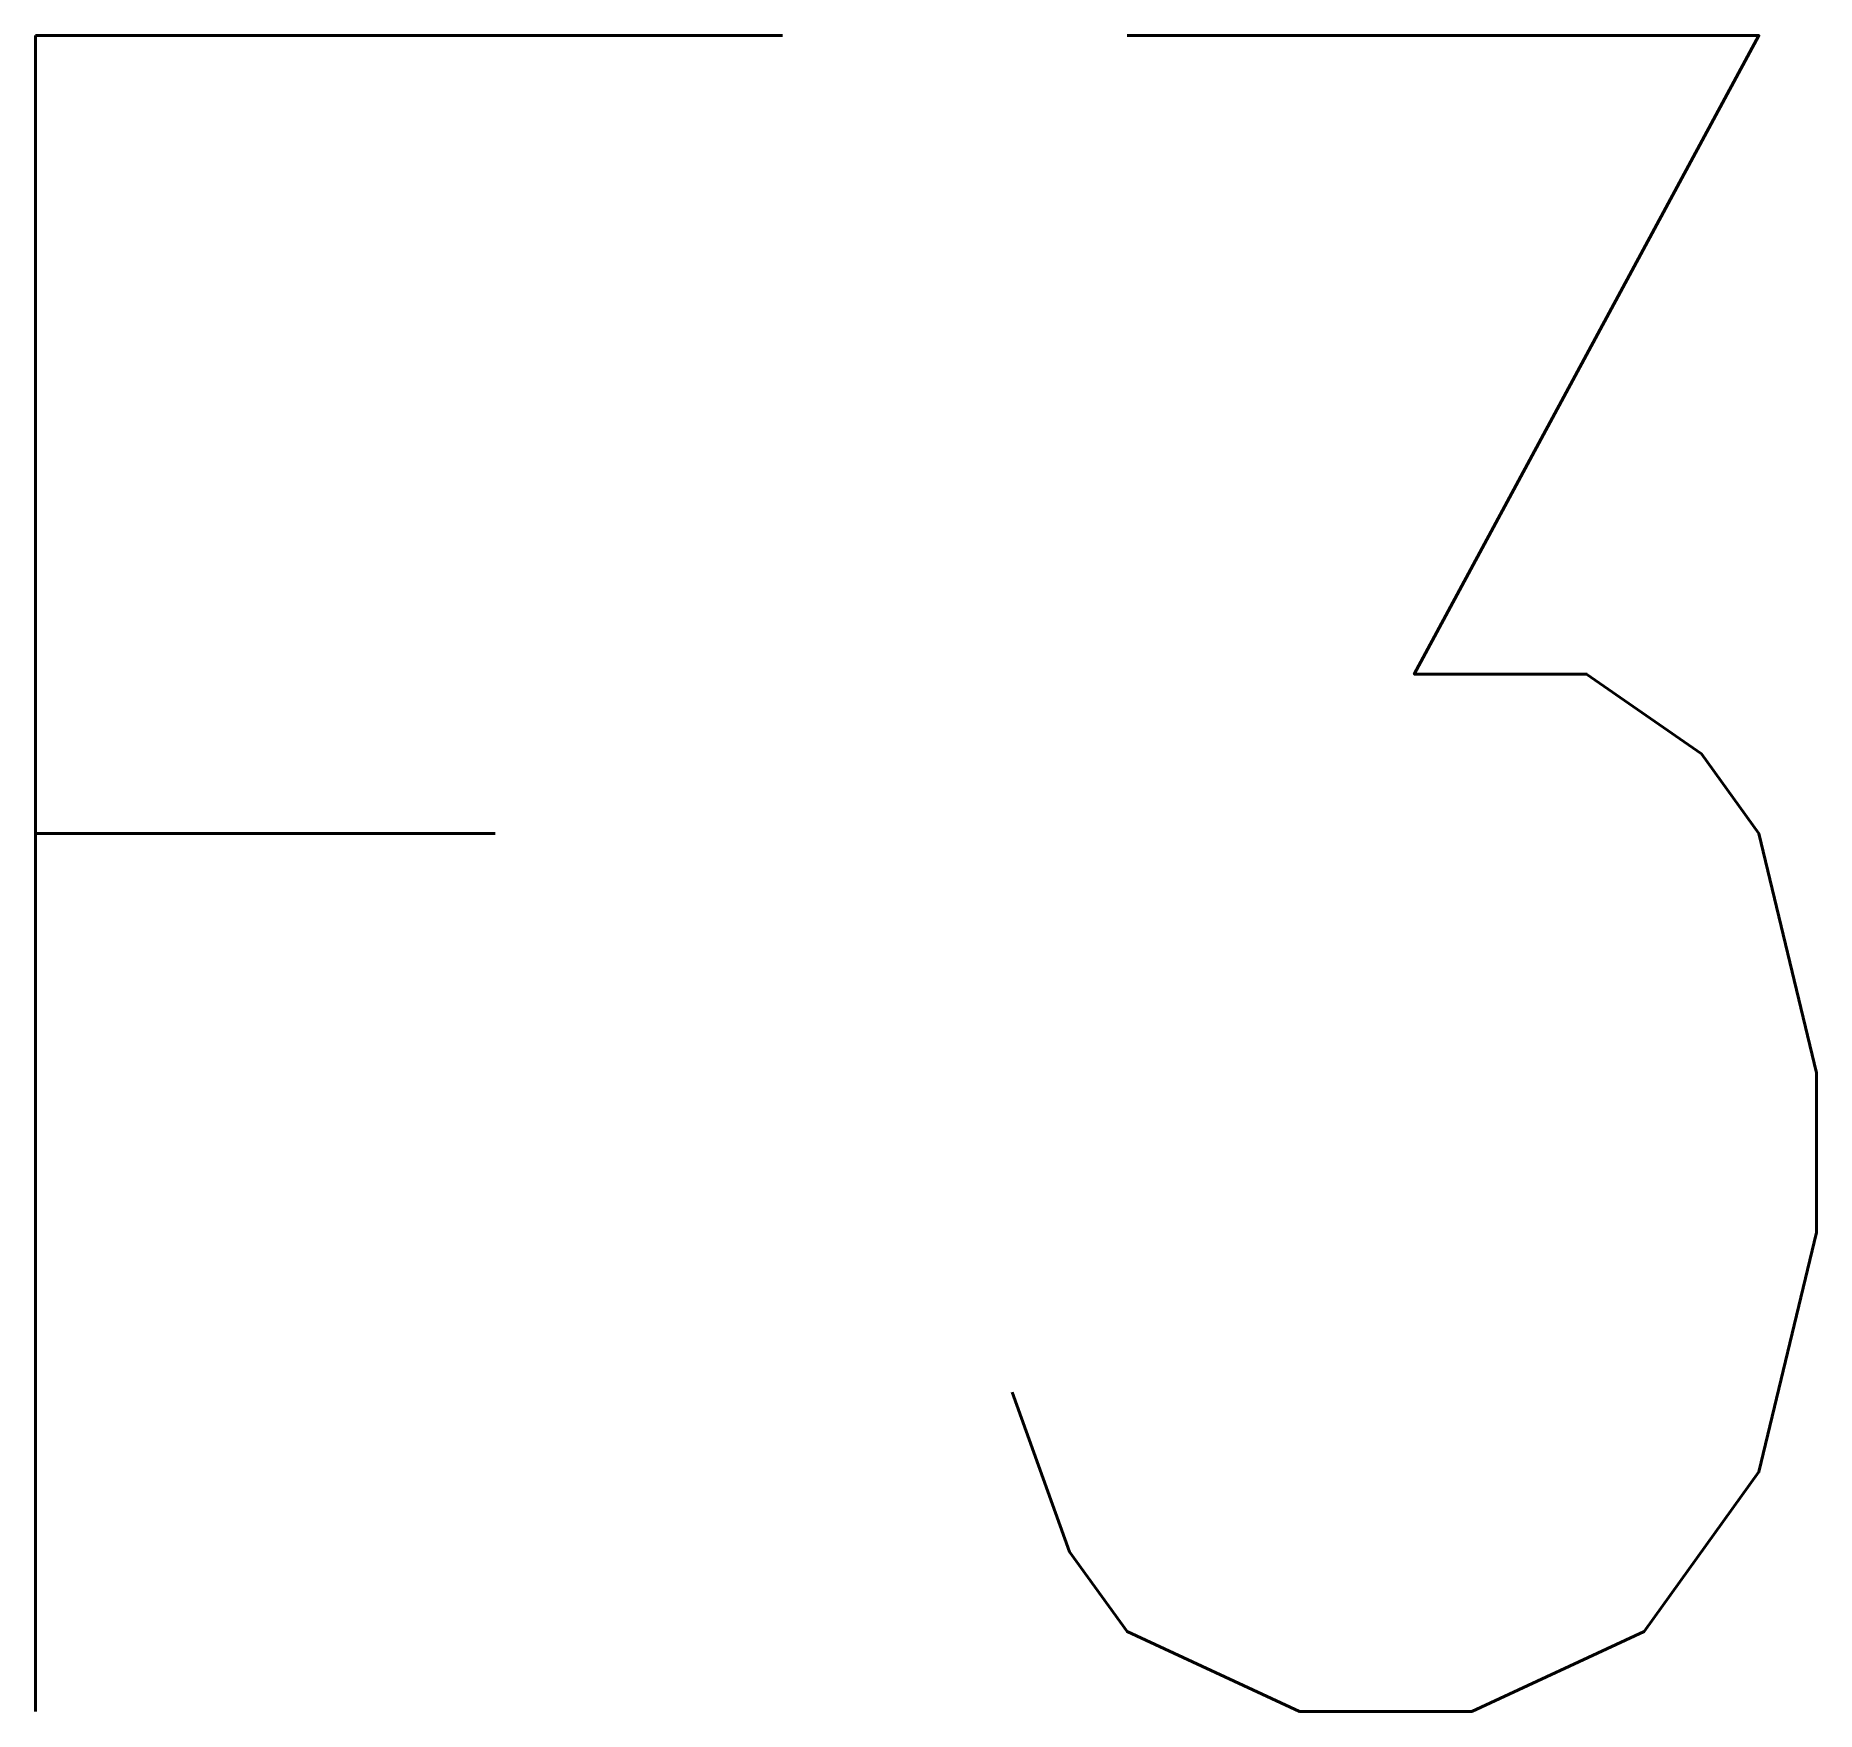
# Model space of a CAD drawing. Extents: x -163 to 176, y 453 to 773.
import ezdxf

# ---------------------------------------------------------------- set-up
doc = ezdxf.new("R2010")
doc.units = 0
doc.header["$LTSCALE"] = 1000
doc.header["$MEASUREMENT"] = 0
doc.layers.add('TJ(暖通专业FFU)', color=3, linetype='CONTINUOUS')
doc.styles.add('JLPDI-标注', font='txt.shx', dxfattribs={"width": 0.8, "bigfont": 'hztxt.shx'})

msp = doc.modelspace()

# ---------------------------------------------------------------- texts
at = {"layer": 'TJ(暖通专业FFU)', "color": 3, "linetype": 'ByBlock', "style": 'JLPDI-标注', "width": 0.8}
msp.add_text('F3', height=319.44, dxfattribs=at).set_placement((-207.21, 453.31))

doc.saveas('drawing.dxf')
